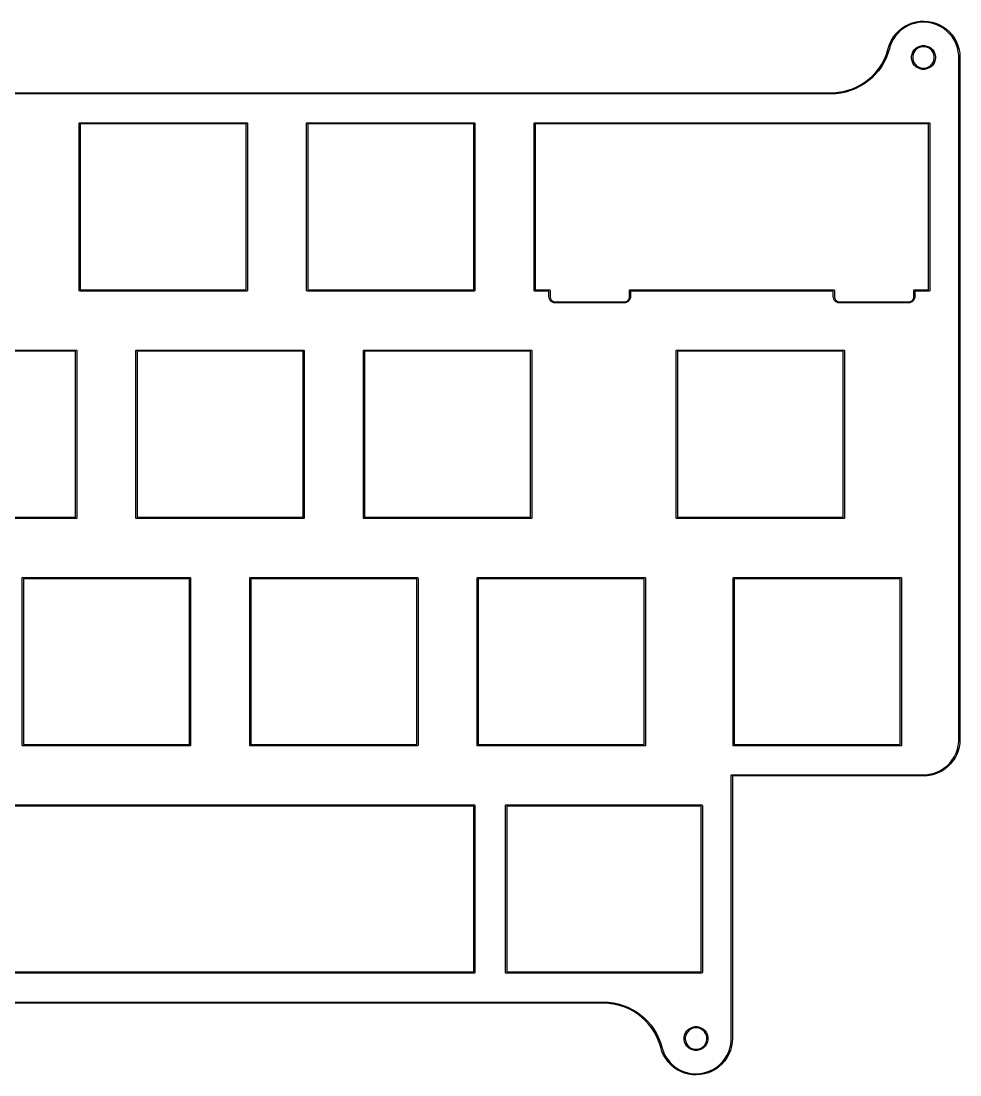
# Model space of a CAD drawing. Header units: millimetres. Extents: x 407 to 722, y -210 to -122.
# Drawn here: x 642.9 to 721.6, y -210.3 to -122 of the extents above; entities that cross this region are included whole.
import ezdxf

# ---------------------------------------------------------------- set-up
doc = ezdxf.new("R2010")
doc.units = ezdxf.units.MM
doc.layers.add('Edge.Cuts', color=52, linetype='CONTINUOUS', true_color=0xc2c200)

msp = doc.modelspace()

# ---------------------------------------------------------------- linework, layer by layer
at = {"layer": 'Edge.Cuts', "linetype": 'CONTINUOUS'}
for p, q in [((716.411896, -122.810253), (716.669428, -122.590237)), ((716.860563, -122.570343), (716.599647, -122.769287)), ((716.669428, -122.590237), (716.949767, -122.400134)), ((717.14193, -122.401556), (716.860563, -122.570343)), ((716.949767, -122.400134), (717.249457, -122.242288)), ((717.440277, -122.265009), (717.14193, -122.401556)), ((717.249457, -122.242288), (717.564802, -122.118646)), ((717.751926, -122.162386), (717.440277, -122.265009)), ((717.564802, -122.118646), (717.891912, -122.030733)), ((718.073032, -122.094953), (717.751926, -122.162386)), ((717.891912, -122.030733), (718.226753, -121.979634)), ((718.399635, -122.06354), (718.073032, -122.094953)), ((718.226753, -121.979634), (718.565195, -121.965978)), ((718.727707, -122.068537), (718.399635, -122.06354)), ((718.565195, -121.965978), (718.903064, -121.989933)), ((719.053202, -122.10988), (718.727707, -122.068537)), ((718.903064, -121.989933), (719.236193, -122.051206)), ((719.372105, -122.18706), (719.053202, -122.10988)), ((719.236193, -122.051206), (719.560474, -122.149039)), ((719.680484, -122.299126), (719.372105, -122.18706)), ((719.560474, -122.149039), (719.871908, -122.282226)), ((719.974535, -122.444694), (719.680484, -122.299126)), ((719.871908, -122.282226), (720.166652, -122.449124)), ((720.250632, -122.621971), (719.974535, -122.444694)), ((720.166652, -122.449124), (720.441073, -122.647676)), ((720.505369, -122.828769), (720.250632, -122.621971)), ((720.441073, -122.647676), (720.691785, -122.875432)), ((715.806274, -123.621002), (715.977641, -123.328833)), ((715.970287, -123.52086), (715.820257, -123.812661)), ((716.151747, -123.247495), (715.970287, -123.52086)), ((715.977641, -123.328833), (716.180349, -123.057468)), ((716.3624, -122.995937), (716.151747, -123.247495)), ((716.180349, -123.057468), (716.411896, -122.810253)), ((716.599647, -122.769287), (716.3624, -122.995937)), ((720.735605, -123.062537), (720.505369, -122.828769)), ((720.691785, -122.875432), (720.915697, -123.129584)), ((720.938499, -123.320394), (720.735605, -123.062537)), ((720.915697, -123.129584), (721.110047, -123.406996)), ((721.111551, -123.599158), (720.938499, -123.320394)), ((721.110047, -123.406996), (721.272438, -123.704248)), ((721.252625, -123.895392), (721.111551, -123.599158)), ((715.380456, -124.836002), (715.514626, -124.450667)), ((715.514626, -124.450667), (715.565601, -124.253125)), ((715.662425, -124.278125), (715.541952, -124.676207)), ((715.565601, -124.253125), (715.66836, -123.930371)), ((715.703509, -124.119297), (715.662425, -124.278124)), ((715.662425, -124.278124), (715.662425, -124.278125)), ((715.66836, -123.930371), (715.806274, -123.621002)), ((715.820257, -123.812661), (715.703509, -124.119297)), ((717.63683, -124.544228), (717.745741, -124.381232)), ((717.819675, -124.441908), (717.721181, -124.589315)), ((717.745741, -124.381232), (717.884358, -124.242615)), ((717.945034, -124.316549), (717.819675, -124.441908)), ((717.884358, -124.242615), (718.047354, -124.133704)), ((718.092441, -124.218055), (717.945034, -124.316549)), ((718.047354, -124.133704), (718.228466, -124.058685)), ((718.256231, -124.150211), (718.092441, -124.218055)), ((718.228466, -124.058685), (718.420734, -124.02044)), ((718.430109, -124.115625), (718.256231, -124.150211)), ((718.420734, -124.02044), (718.616768, -124.02044)), ((718.607393, -124.115625), (718.430109, -124.115625)), ((718.781271, -124.150211), (718.607393, -124.115625)), ((718.616768, -124.02044), (718.809036, -124.058685)), ((718.945061, -124.218055), (718.781271, -124.150211)), ((718.809036, -124.058685), (718.990148, -124.133704)), ((719.092468, -124.316549), (718.945061, -124.218055)), ((718.990148, -124.133704), (719.153144, -124.242615)), ((719.217827, -124.441908), (719.092468, -124.316549)), ((719.153144, -124.242615), (719.291761, -124.381232)), ((719.316321, -124.589315), (719.217827, -124.441908)), ((719.291761, -124.381232), (719.400672, -124.544228)), ((721.359982, -124.205441), (721.252625, -123.895392)), ((721.272438, -123.704248), (721.400867, -124.017673)), ((721.432297, -124.525483), (721.359982, -124.205441)), ((721.400867, -124.017673), (721.493751, -124.343406)), ((721.493751, -124.343406), (721.549943, -124.67743)), ((715.019476, -125.567099), (715.215032, -125.208989)), ((715.38913, -125.063026), (715.204994, -125.435957)), ((715.215032, -125.208989), (715.380456, -124.836002)), ((715.541952, -124.676207), (715.38913, -125.063026)), ((717.523566, -124.917608), (717.561811, -124.72534)), ((717.523566, -124.926983), (717.523566, -124.917608)), ((717.523566, -125.113642), (717.523566, -124.926983)), ((717.561811, -125.30591), (717.523566, -125.113642)), ((717.561811, -124.72534), (717.63683, -124.544228)), ((717.63683, -125.487022), (717.561811, -125.30591)), ((717.653337, -124.753105), (717.618751, -124.926983)), ((717.618751, -124.926983), (717.618751, -125.104267)), ((717.618751, -125.104267), (717.653337, -125.278145)), ((717.721181, -124.589315), (717.653337, -124.753105)), ((717.653337, -125.278145), (717.721181, -125.441935)), ((719.384165, -124.753105), (719.316321, -124.589315)), ((719.316321, -125.441935), (719.384165, -125.278145)), ((719.418751, -124.926983), (719.384165, -124.753105)), ((719.384165, -125.278145), (719.418751, -125.104267)), ((719.400672, -124.544228), (719.475691, -124.72534)), ((719.475691, -125.30591), (719.400672, -125.487022)), ((719.418751, -125.104267), (719.418751, -124.926983)), ((719.475691, -124.72534), (719.513936, -124.917608)), ((719.513936, -125.113642), (719.475691, -125.30591)), ((719.513936, -124.917608), (719.513936, -125.113642)), ((721.468679, -124.85157), (721.432297, -124.525483)), ((721.468751, -125.015625), (721.468679, -124.85157)), ((721.468751, -182.165625), (721.468751, -125.015625)), ((721.549943, -124.67743), (721.568751, -125.015625)), ((721.568751, -125.015625), (721.568751, -182.165625)), ((714.266249, -126.528475), (714.54347, -126.229087)), ((714.747986, -126.13015), (714.478213, -126.446703)), ((714.54347, -126.229087), (714.795115, -125.907902)), ((714.990796, -125.792471), (714.747986, -126.13015)), ((714.795115, -125.907902), (715.019476, -125.567099)), ((715.204994, -125.435957), (714.990796, -125.792471)), ((717.745741, -125.650018), (717.63683, -125.487022)), ((717.721181, -125.441935), (717.819675, -125.589342)), ((717.884358, -125.788635), (717.745741, -125.650018)), ((717.819675, -125.589342), (717.945034, -125.714701)), ((718.047354, -125.897546), (717.884358, -125.788635)), ((717.945034, -125.714701), (718.092441, -125.813195)), ((718.228466, -125.972565), (718.047354, -125.897546)), ((718.092441, -125.813195), (718.256231, -125.881039)), ((718.420734, -126.01081), (718.228466, -125.972565)), ((718.256231, -125.881039), (718.430109, -125.915625)), ((718.616768, -126.01081), (718.420734, -126.01081)), ((718.430109, -125.915625), (718.607393, -125.915625)), ((718.607393, -125.915625), (718.781271, -125.881039)), ((718.809036, -125.972565), (718.616768, -126.01081)), ((718.781271, -125.881039), (718.945061, -125.813195)), ((718.990148, -125.897546), (718.809036, -125.972565)), ((718.945061, -125.813195), (719.092468, -125.714701)), ((719.153144, -125.788635), (718.990148, -125.897546)), ((719.092468, -125.714701), (719.217827, -125.589342)), ((719.291761, -125.650018), (719.153144, -125.788635)), ((719.217827, -125.589342), (719.316321, -125.441935)), ((719.400672, -125.487022), (719.291761, -125.650018)), ((713.30072, -127.276371), (713.642759, -127.053899)), ((713.865265, -127.008), (713.526248, -127.248938)), ((713.642759, -127.053899), (713.965332, -126.804035)), ((714.183305, -126.739983), (713.865265, -127.008)), ((713.965332, -126.804035), (714.266249, -126.528475)), ((714.478213, -126.446703), (714.183305, -126.739983)), ((601.444714, -127.965625), (710.772784, -127.965625)), ((710.772784, -127.965625), (710.976797, -127.965655)), ((710.976797, -127.965655), (711.383438, -127.932079)), ((711.601085, -127.997233), (711.188344, -128.048498)), ((711.383438, -127.932079), (711.785938, -127.865154)), ((712.008208, -127.912178), (711.601085, -127.997233)), ((711.785938, -127.865154), (712.181565, -127.765336)), ((712.406951, -127.793909), (712.008208, -127.912178)), ((712.181565, -127.765336), (712.567637, -127.6333)), ((712.794609, -127.643229), (712.406951, -127.793909)), ((712.567637, -127.6333), (712.941534, -127.469942)), ((713.168554, -127.461161), (712.794609, -127.643229)), ((712.941534, -127.469942), (713.30072, -127.276371)), ((713.526248, -127.248938), (713.168554, -127.461161)), ((710.772784, -128.065625), (601.444714, -128.065625)), ((711.188344, -128.048498), (710.772784, -128.065625)), ((647.798757, -130.535625), (647.802563, -130.516491)), ((647.798757, -144.535627), (647.798757, -130.535625)), ((647.802563, -130.516491), (647.829623, -130.489431)), ((647.829623, -130.489431), (647.848757, -130.485625)), ((647.848757, -130.485625), (661.848757, -130.485625)), ((647.898757, -130.585625), (647.898757, -144.485627)), ((661.798757, -130.585625), (647.898757, -130.585625)), ((661.798757, -144.485627), (661.798757, -130.585625)), ((661.848757, -130.485625), (661.867891, -130.489431)), ((661.867891, -130.489431), (661.894951, -130.516491)), ((661.894951, -130.516491), (661.898757, -130.535625)), ((661.898757, -130.535625), (661.898757, -144.535627)), ((666.848745, -130.535625), (666.852551, -130.516491)), ((666.848745, -144.535627), (666.848745, -130.535625)), ((666.852551, -130.516491), (666.879611, -130.489431)), ((666.879611, -130.489431), (666.898745, -130.485625)), ((666.898745, -130.485625), (680.898745, -130.485625)), ((666.948745, -130.585625), (666.948745, -144.485627)), ((680.848745, -130.585625), (666.948745, -130.585625)), ((680.848745, -144.485627), (680.848745, -130.585625)), ((680.898745, -130.485625), (680.917879, -130.489431)), ((680.917879, -130.489431), (680.944939, -130.516491)), ((680.944939, -130.516491), (680.948745, -130.535625)), ((680.948745, -130.535625), (680.948745, -144.535627)), ((685.898732, -130.535625), (685.902538, -130.516491)), ((685.898732, -144.535627), (685.898732, -130.535625)), ((685.902538, -130.516491), (685.929598, -130.489431)), ((685.929598, -130.489431), (685.948732, -130.485625)), ((685.948732, -130.485625), (718.998751, -130.485625)), ((685.998732, -130.585625), (685.998732, -144.485627)), ((718.948751, -130.585625), (685.998732, -130.585625)), ((718.948751, -144.485627), (718.948751, -130.585625)), ((718.998751, -130.485625), (719.017885, -130.489431)), ((719.017885, -130.489431), (719.044945, -130.516491)), ((719.044945, -130.516491), (719.048751, -130.535625)), ((719.048751, -130.535625), (719.048751, -144.535627)), ((647.802563, -144.554761), (647.798757, -144.535627)), ((647.829623, -144.581821), (647.802563, -144.554761)), ((647.848757, -144.585627), (647.829623, -144.581821)), ((661.848757, -144.585627), (647.848757, -144.585627)), ((647.898757, -144.485627), (661.798757, -144.485627)), ((661.867891, -144.581821), (661.848757, -144.585627)), ((661.894951, -144.554761), (661.867891, -144.581821)), ((661.898757, -144.535627), (661.894951, -144.554761)), ((666.852551, -144.554761), (666.848745, -144.535627)), ((666.879611, -144.581821), (666.852551, -144.554761)), ((666.898745, -144.585627), (666.879611, -144.581821)), ((680.898745, -144.585627), (666.898745, -144.585627)), ((666.948745, -144.485627), (680.848745, -144.485627)), ((680.917879, -144.581821), (680.898745, -144.585627)), ((680.944939, -144.554761), (680.917879, -144.581821)), ((680.948745, -144.535627), (680.944939, -144.554761)), ((685.902538, -144.554761), (685.898732, -144.535627)), ((685.929598, -144.581821), (685.902538, -144.554761)), ((685.948732, -144.585627), (685.929598, -144.581821)), ((687.142446, -144.585627), (685.948732, -144.585627)), ((685.998732, -144.485627), (687.192446, -144.485627)), ((687.142446, -145.035627), (687.142446, -144.585627)), ((687.192446, -144.485627), (687.21158, -144.489433)), ((687.21158, -144.489433), (687.23864, -144.516493)), ((687.23864, -144.516493), (687.242446, -144.535627)), ((687.242446, -144.535627), (687.242446, -145.035627)), ((693.892446, -144.536588), (693.896252, -144.517454)), ((693.892446, -145.035627), (693.892446, -144.536588)), ((693.896252, -144.516493), (693.923312, -144.489433)), ((693.896252, -144.517454), (693.896252, -144.516493)), ((693.923312, -144.489433), (693.942446, -144.485627)), ((693.942446, -144.485627), (711.005034, -144.485627)), ((710.955034, -144.585627), (693.992446, -144.585627)), ((693.992446, -144.585627), (693.992446, -145.035627)), ((710.955037, -145.03563), (710.955034, -144.585627)), ((711.005034, -144.485627), (711.024168, -144.489433)), ((711.024168, -144.489433), (711.051228, -144.516493)), ((711.051228, -144.516493), (711.051228, -144.517212)), ((711.051228, -144.517212), (711.055034, -144.536346)), ((711.055034, -144.536346), (711.055037, -145.03563)), ((717.7049, -144.537233), (717.708704, -144.518098)), ((717.704946, -145.035585), (717.7049, -144.537233)), ((717.708704, -144.518098), (717.708706, -144.518095)), ((717.708706, -144.516493), (717.735766, -144.489433)), ((717.708706, -144.518095), (717.708706, -144.516493)), ((717.735766, -144.489433), (717.7549, -144.485627)), ((717.7549, -144.485627), (718.948751, -144.485627)), ((718.998751, -144.585627), (717.804904, -144.585627)), ((717.804904, -144.585627), (717.804946, -145.035576)), ((719.017885, -144.581821), (718.998751, -144.585627)), ((719.044945, -144.554761), (719.017885, -144.581821)), ((719.048751, -144.535627), (719.044945, -144.554761)), ((687.156236, -145.158013), (687.142446, -145.035627)), ((687.196914, -145.274263), (687.156236, -145.158013)), ((687.262439, -145.378546), (687.196914, -145.274263)), ((687.242446, -145.035627), (687.242446, -145.09487)), ((687.242446, -145.09487), (687.273113, -145.20932)), ((687.349527, -145.465634), (687.262439, -145.378546)), ((687.273113, -145.20932), (687.332357, -145.311933)), ((687.332357, -145.311933), (687.41614, -145.395716)), ((687.45381, -145.531159), (687.349527, -145.465634)), ((687.41614, -145.395716), (687.518753, -145.45496)), ((687.57006, -145.571837), (687.45381, -145.531159)), ((687.518753, -145.45496), (687.633203, -145.485627)), ((687.692446, -145.585627), (687.57006, -145.571837)), ((687.633203, -145.485627), (687.692446, -145.485627)), ((687.692446, -145.485627), (693.442446, -145.485627)), ((693.442446, -145.585627), (687.692446, -145.585627)), ((693.442446, -145.485627), (693.501689, -145.485627)), ((693.564832, -145.571837), (693.442446, -145.585627)), ((693.501689, -145.485627), (693.616139, -145.45496)), ((693.681082, -145.531159), (693.564832, -145.571837)), ((693.616139, -145.45496), (693.718752, -145.395716)), ((693.785365, -145.465634), (693.681082, -145.531159)), ((693.718752, -145.395716), (693.802535, -145.311933)), ((693.872453, -145.378546), (693.785365, -145.465634)), ((693.802535, -145.311933), (693.861779, -145.20932)), ((693.861779, -145.20932), (693.892446, -145.09487)), ((693.937978, -145.274263), (693.872453, -145.378546)), ((693.892446, -145.09487), (693.892446, -145.035627)), ((693.978656, -145.158013), (693.937978, -145.274263)), ((693.992446, -145.035627), (693.978656, -145.158013)), ((710.968828, -145.158016), (710.955037, -145.03563)), ((711.009506, -145.274265), (710.968828, -145.158016)), ((711.075031, -145.378548), (711.009506, -145.274265)), ((711.055037, -145.03563), (711.055038, -145.094873)), ((711.055038, -145.094873), (711.085705, -145.209322)), ((711.162119, -145.465635), (711.075031, -145.378548)), ((711.085705, -145.209322), (711.144949, -145.311934)), ((711.144949, -145.311934), (711.228732, -145.395717)), ((711.266402, -145.53116), (711.162119, -145.465635)), ((711.228732, -145.395717), (711.331344, -145.45496)), ((711.382651, -145.571837), (711.266402, -145.53116)), ((711.331344, -145.45496), (711.445794, -145.485627)), ((711.505037, -145.585627), (711.382651, -145.571837)), ((711.445794, -145.485627), (711.505037, -145.485627)), ((711.505037, -145.485627), (717.254946, -145.485627)), ((717.254946, -145.585627), (711.505037, -145.585627)), ((717.254946, -145.485627), (717.314193, -145.485626)), ((717.37734, -145.571835), (717.254946, -145.585627)), ((717.314193, -145.485626), (717.428649, -145.454956)), ((717.493595, -145.531153), (717.37734, -145.571835)), ((717.428649, -145.454956), (717.531266, -145.395706)), ((717.597882, -145.46562), (717.493595, -145.531153)), ((717.531266, -145.395706), (717.61505, -145.311914)), ((717.684971, -145.378523), (717.597882, -145.46562)), ((717.61505, -145.311914), (717.674291, -145.209291)), ((717.674291, -145.209291), (717.704951, -145.094833)), ((717.750494, -145.27423), (717.684971, -145.378523)), ((717.704951, -145.094833), (717.704946, -145.035585)), ((717.791166, -145.157971), (717.750494, -145.27423)), ((717.804946, -145.035577), (717.791166, -145.157971)), ((717.804946, -145.035576), (717.804946, -145.035577)), ((633.561251, -149.535626), (647.561251, -149.535626)), ((647.511251, -149.635626), (633.611251, -149.635626)), ((647.511251, -163.535626), (647.511251, -149.635626)), ((647.561251, -149.535626), (647.580385, -149.539432)), ((647.580385, -149.539432), (647.607445, -149.566492)), ((647.607445, -149.566492), (647.611251, -149.585626)), ((647.611251, -149.585626), (647.611251, -163.585626)), ((652.561239, -149.585626), (652.565045, -149.566492)), ((652.561239, -163.585626), (652.561239, -149.585626)), ((652.565045, -149.566492), (652.592105, -149.539432)), ((652.592105, -149.539432), (652.611239, -149.535626)), ((652.611239, -149.535626), (666.611239, -149.535626)), ((652.661239, -149.635626), (652.661239, -163.535626)), ((666.561239, -149.635626), (652.661239, -149.635626)), ((666.561239, -163.535626), (666.561239, -149.635626)), ((666.611239, -149.535626), (666.630373, -149.539432)), ((666.630373, -149.539432), (666.657433, -149.566492)), ((666.657433, -149.566492), (666.661239, -149.585626)), ((666.661239, -149.585626), (666.661239, -163.585626)), ((671.611257, -149.585626), (671.615063, -149.566492)), ((671.611257, -163.585626), (671.611257, -149.585626)), ((671.615063, -149.566492), (671.642123, -149.539432)), ((671.642123, -149.539432), (671.661257, -149.535626)), ((671.661257, -149.535626), (685.661257, -149.535626)), ((671.711257, -149.635626), (671.711257, -163.535626)), ((685.611257, -149.635626), (671.711257, -149.635626)), ((685.611257, -163.535626), (685.611257, -149.635626)), ((685.661257, -149.535626), (685.680391, -149.539432)), ((685.680391, -149.539432), (685.707451, -149.566492)), ((685.707451, -149.566492), (685.711257, -149.585626)), ((685.711257, -149.585626), (685.711257, -163.585626)), ((697.805043, -149.585626), (697.808849, -149.566492)), ((697.805043, -163.585626), (697.805043, -149.585626)), ((697.808849, -149.566492), (697.835909, -149.539432)), ((697.835909, -149.539432), (697.855043, -149.535626)), ((697.855043, -149.535626), (711.855043, -149.535626)), ((697.905043, -149.635626), (697.905043, -163.535626)), ((711.805043, -149.635626), (697.905043, -149.635626)), ((711.805043, -163.535626), (711.805043, -149.635626)), ((711.855043, -149.535626), (711.874177, -149.539432)), ((711.874177, -149.539432), (711.901237, -149.566492)), ((711.901237, -149.566492), (711.905043, -149.585626)), ((711.905043, -149.585626), (711.905043, -163.585626)), ((647.561251, -163.635626), (633.561251, -163.635626)), ((633.611251, -163.535626), (647.511251, -163.535626)), ((647.580385, -163.63182), (647.561251, -163.635626)), ((647.607445, -163.60476), (647.580385, -163.63182)), ((647.611251, -163.585626), (647.607445, -163.60476)), ((652.565045, -163.60476), (652.561239, -163.585626)), ((652.592105, -163.63182), (652.565045, -163.60476)), ((652.611239, -163.635626), (652.592105, -163.63182)), ((666.611239, -163.635626), (652.611239, -163.635626)), ((652.661239, -163.535626), (666.561239, -163.535626)), ((666.630373, -163.63182), (666.611239, -163.635626)), ((666.657433, -163.60476), (666.630373, -163.63182)), ((666.661239, -163.585626), (666.657433, -163.60476)), ((671.615063, -163.60476), (671.611257, -163.585626)), ((671.642123, -163.63182), (671.615063, -163.60476)), ((671.661257, -163.635626), (671.642123, -163.63182)), ((685.661257, -163.635626), (671.661257, -163.635626)), ((671.711257, -163.535626), (685.611257, -163.535626)), ((685.680391, -163.63182), (685.661257, -163.635626)), ((685.707451, -163.60476), (685.680391, -163.63182)), ((685.711257, -163.585626), (685.707451, -163.60476)), ((697.808849, -163.60476), (697.805043, -163.585626)), ((697.835909, -163.63182), (697.808849, -163.60476)), ((697.855043, -163.635626), (697.835909, -163.63182)), ((711.855043, -163.635626), (697.855043, -163.635626)), ((697.905043, -163.535626), (711.805043, -163.535626)), ((711.874177, -163.63182), (711.855043, -163.635626)), ((711.901237, -163.60476), (711.874177, -163.63182)), ((711.905043, -163.585626), (711.901237, -163.60476)), ((643.036245, -168.635625), (643.040051, -168.616491)), ((643.036245, -182.635625), (643.036245, -168.635625)), ((643.040051, -168.616491), (643.067111, -168.589431)), ((643.067111, -168.589431), (643.086245, -168.585625)), ((643.086245, -168.585625), (657.086245, -168.585625)), ((657.086245, -168.585625), (657.105379, -168.589431)), ((657.105379, -168.589431), (657.132439, -168.616491)), ((657.132439, -168.616491), (657.136245, -168.635625)), ((657.136245, -168.635625), (657.136245, -182.635625)), ((662.086232, -168.635625), (662.090038, -168.616491)), ((662.086232, -182.635625), (662.086232, -168.635625)), ((662.090038, -168.616491), (662.117098, -168.589431)), ((662.117098, -168.589431), (662.136232, -168.585625)), ((662.136232, -168.585625), (676.136232, -168.585625)), ((676.136232, -168.585625), (676.155366, -168.589431)), ((676.155366, -168.589431), (676.182426, -168.616491)), ((676.182426, -168.616491), (676.186232, -168.635625)), ((676.186232, -168.635625), (676.186232, -182.635625)), ((681.136251, -168.635625), (681.140057, -168.616491)), ((681.136251, -182.635625), (681.136251, -168.635625)), ((681.140057, -168.616491), (681.167117, -168.589431)), ((681.167117, -168.589431), (681.186251, -168.585625)), ((681.186251, -168.585625), (695.186251, -168.585625)), ((695.186251, -168.585625), (695.205385, -168.589431)), ((695.205385, -168.589431), (695.232445, -168.616491)), ((695.232445, -168.616491), (695.236251, -168.635625)), ((695.236251, -168.635625), (695.236251, -182.635625)), ((702.567556, -168.635625), (702.571362, -168.616491)), ((702.567556, -182.635625), (702.567556, -168.635625)), ((702.571362, -168.616491), (702.598422, -168.589431)), ((702.598422, -168.589431), (702.617556, -168.585625)), ((702.617556, -168.585625), (716.617556, -168.585625)), ((716.617556, -168.585625), (716.63669, -168.589431)), ((716.63669, -168.589431), (716.66375, -168.616491)), ((716.66375, -168.616491), (716.667556, -168.635625)), ((716.667556, -168.635625), (716.667556, -182.635625)), ((643.136245, -168.685625), (643.136245, -182.585625)), ((657.036245, -168.685625), (643.136245, -168.685625)), ((657.036245, -182.585625), (657.036245, -168.685625)), ((662.186232, -168.685625), (662.186232, -182.585625)), ((676.086232, -168.685625), (662.186232, -168.685625)), ((676.086232, -182.585625), (676.086232, -168.685625)), ((681.236251, -168.685625), (681.236251, -182.585625)), ((695.136251, -168.685625), (681.236251, -168.685625)), ((695.136251, -182.585625), (695.136251, -168.685625)), ((702.667556, -168.685625), (702.667556, -182.585625)), ((716.567556, -168.685625), (702.667556, -168.685625)), ((716.567556, -182.585625), (716.567556, -168.685625)), ((643.040051, -182.654759), (643.036245, -182.635625)), ((643.067111, -182.681819), (643.040051, -182.654759)), ((643.086245, -182.685625), (643.067111, -182.681819)), ((657.086245, -182.685625), (643.086245, -182.685625)), ((643.136245, -182.585625), (657.036245, -182.585625)), ((657.105379, -182.681819), (657.086245, -182.685625)), ((657.132439, -182.654759), (657.105379, -182.681819)), ((657.136245, -182.635625), (657.132439, -182.654759)), ((662.090038, -182.654759), (662.086232, -182.635625)), ((662.117098, -182.681819), (662.090038, -182.654759)), ((662.136232, -182.685625), (662.117098, -182.681819)), ((676.136232, -182.685625), (662.136232, -182.685625)), ((662.186232, -182.585625), (676.086232, -182.585625)), ((676.155366, -182.681819), (676.136232, -182.685625)), ((676.182426, -182.654759), (676.155366, -182.681819)), ((676.186232, -182.635625), (676.182426, -182.654759)), ((681.140057, -182.654759), (681.136251, -182.635625)), ((681.167117, -182.681819), (681.140057, -182.654759)), ((681.186251, -182.685625), (681.167117, -182.681819)), ((695.186251, -182.685625), (681.186251, -182.685625)), ((681.236251, -182.585625), (695.136251, -182.585625)), ((695.205385, -182.681819), (695.186251, -182.685625)), ((695.232445, -182.654759), (695.205385, -182.681819)), ((695.236251, -182.635625), (695.232445, -182.654759)), ((702.571362, -182.654759), (702.567556, -182.635625)), ((702.598422, -182.681819), (702.571362, -182.654759)), ((702.617556, -182.685625), (702.598422, -182.681819)), ((716.617556, -182.685625), (702.617556, -182.685625)), ((702.667556, -182.585625), (716.567556, -182.585625)), ((716.63669, -182.681819), (716.617556, -182.685625)), ((716.66375, -182.654759), (716.63669, -182.681819)), ((716.667556, -182.635625), (716.66375, -182.654759)), ((721.357923, -182.983577), (721.431653, -182.660548)), ((721.431653, -182.660548), (721.468751, -182.331294)), ((721.468751, -182.165626), (721.468751, -182.165625)), ((721.468751, -182.331294), (721.468751, -182.165626)), ((721.552043, -182.484438), (721.502101, -182.799757)), ((721.568751, -182.165626), (721.552043, -182.484438)), ((721.568751, -182.165625), (721.568751, -182.165626)), ((720.928446, -183.875396), (721.104728, -183.594845)), ((721.104728, -183.594845), (721.24849, -183.296321)), ((721.305064, -183.406173), (721.160128, -183.690626)), ((721.24849, -183.296321), (721.357923, -182.983577)), ((721.419473, -183.108128), (721.305064, -183.406173)), ((721.502101, -182.799757), (721.419473, -183.108128)), ((720.228521, -184.575321), (720.48757, -184.368736)), ((720.559599, -184.432217), (720.311496, -184.633127)), ((720.48757, -184.368736), (720.721861, -184.134445)), ((720.785342, -184.206474), (720.559599, -184.432217)), ((720.721861, -184.134445), (720.928446, -183.875396)), ((720.986252, -183.958371), (720.785342, -184.206474)), ((721.160128, -183.690626), (720.986252, -183.958371)), ((702.418763, -185.165626), (702.422569, -185.146492)), ((702.418763, -207.215621), (702.418763, -185.165626)), ((702.422569, -185.146492), (702.449629, -185.119432)), ((702.449629, -185.119432), (702.468763, -185.115626)), ((702.468763, -185.115626), (718.518751, -185.115626)), ((718.518751, -185.215626), (702.518763, -185.215626)), ((702.518763, -185.215626), (702.518763, -207.215621)), ((718.518751, -185.115626), (718.684419, -185.115626)), ((718.837563, -185.198918), (718.518751, -185.215626)), ((718.684419, -185.115626), (719.013673, -185.078528)), ((719.152882, -185.148976), (718.837563, -185.198918)), ((719.013673, -185.078528), (719.336702, -185.004798)), ((719.461253, -185.066348), (719.152882, -185.148976)), ((719.336702, -185.004798), (719.649446, -184.895365)), ((719.759298, -184.951939), (719.461253, -185.066348)), ((719.649446, -184.895365), (719.94797, -184.751603)), ((720.043751, -184.807003), (719.759298, -184.951939)), ((719.94797, -184.751603), (720.228521, -184.575321)), ((720.311496, -184.633127), (720.043751, -184.807003)), ((680.848745, -187.735628), (624.886248, -187.735628)), ((624.936248, -187.635628), (680.898745, -187.635628)), ((680.848745, -201.635628), (680.848745, -187.735628)), ((680.898745, -187.635628), (680.917879, -187.639434)), ((680.917879, -187.639434), (680.944939, -187.666494)), ((680.944939, -187.666494), (680.948745, -187.685628)), ((680.948745, -187.685628), (680.948745, -201.685628)), ((683.517446, -187.685628), (683.521252, -187.666494)), ((683.517446, -201.685628), (683.517446, -187.685628)), ((683.521252, -187.666494), (683.548312, -187.639434)), ((683.548312, -187.639434), (683.567446, -187.635628)), ((683.567446, -187.635628), (699.948732, -187.635628)), ((683.617446, -187.735628), (683.617446, -201.635628)), ((699.898732, -187.735628), (683.617446, -187.735628)), ((699.898732, -201.635628), (699.898732, -187.735628)), ((699.948732, -187.635628), (699.967866, -187.639434)), ((699.967866, -187.639434), (699.994926, -187.666494)), ((699.994926, -187.666494), (699.998732, -187.685628)), ((699.998732, -187.685628), (699.998732, -201.685628)), ((680.898745, -201.735628), (621.65494, -201.735628)), ((621.70494, -201.635628), (680.848745, -201.635628)), ((680.917879, -201.731822), (680.898745, -201.735628)), ((680.944939, -201.704762), (680.917879, -201.731822)), ((680.948745, -201.685628), (680.944939, -201.704762)), ((683.521252, -201.704762), (683.517446, -201.685628)), ((683.548312, -201.731822), (683.521252, -201.704762)), ((683.567446, -201.735628), (683.548312, -201.731822)), ((699.948732, -201.735628), (683.567446, -201.735628)), ((683.617446, -201.635628), (699.898732, -201.635628)), ((699.967866, -201.731822), (699.948732, -201.735628)), ((699.994926, -201.704762), (699.967866, -201.731822)), ((699.998732, -201.685628), (699.994926, -201.704762)), ((572.102223, -204.165622), (691.722796, -204.165622)), ((691.722796, -204.265622), (572.102224, -204.265622)), ((691.722796, -204.165622), (692.138356, -204.182749)), ((691.926809, -204.265592), (691.722796, -204.265622)), ((692.33345, -204.299168), (691.926809, -204.265592)), ((692.138356, -204.182749), (692.551097, -204.234014)), ((692.73595, -204.366092), (692.33345, -204.299168)), ((692.551097, -204.234014), (692.95822, -204.319069)), ((693.131577, -204.465911), (692.73595, -204.366092)), ((692.95822, -204.319069), (693.356963, -204.437338)), ((693.517649, -204.597947), (693.131577, -204.465911)), ((693.356963, -204.437338), (693.744622, -204.588017)), ((693.891546, -204.761305), (693.517649, -204.597947)), ((693.744622, -204.588017), (694.118566, -204.770086)), ((694.250732, -204.954876), (693.891546, -204.761305)), ((694.118566, -204.770086), (694.47626, -204.982309)), ((694.592772, -205.177348), (694.250732, -204.954876)), ((694.47626, -204.982309), (694.815277, -205.223246)), ((694.915344, -205.427211), (694.592772, -205.177348)), ((694.815277, -205.223246), (695.133318, -205.491264)), ((695.216262, -205.702772), (694.915344, -205.427211)), ((695.133318, -205.491264), (695.428225, -205.784544)), ((695.493483, -206.00216), (695.216262, -205.702772)), ((695.428225, -205.784544), (695.697999, -206.101097)), ((695.745127, -206.323344), (695.493483, -206.00216)), ((695.697999, -206.101097), (695.940808, -206.438775)), ((695.969488, -206.664148), (695.745127, -206.323344)), ((695.940808, -206.438775), (696.155007, -206.795289)), ((698.586842, -206.744225), (698.695753, -206.581229)), ((698.695753, -206.581229), (698.83437, -206.442612)), ((698.895046, -206.516546), (698.769687, -206.641905)), ((698.83437, -206.442612), (698.997366, -206.333701)), ((699.042453, -206.418052), (698.895046, -206.516546)), ((698.997366, -206.333701), (699.178478, -206.258682)), ((699.206243, -206.350208), (699.042453, -206.418052)), ((699.178478, -206.258682), (699.370746, -206.220437)), ((699.380121, -206.315622), (699.206243, -206.350208)), ((699.370746, -206.220437), (699.56678, -206.220437)), ((699.557405, -206.315622), (699.380121, -206.315622)), ((699.731283, -206.350208), (699.557405, -206.315622)), ((699.56678, -206.220437), (699.759048, -206.258682)), ((699.895073, -206.418052), (699.731283, -206.350208)), ((699.759048, -206.258682), (699.94016, -206.333701)), ((700.04248, -206.516546), (699.895073, -206.418052)), ((699.94016, -206.333701), (700.103156, -206.442612)), ((700.167839, -206.641905), (700.04248, -206.516546)), ((700.103156, -206.442612), (700.241773, -206.581229)), ((700.241773, -206.581229), (700.350684, -206.744225)), ((696.165044, -207.022258), (695.969488, -206.664148)), ((696.155007, -206.795289), (696.339142, -207.168221)), ((696.330468, -207.395245), (696.165044, -207.022258)), ((696.464638, -207.78058), (696.330468, -207.395245)), ((696.339142, -207.168221), (696.491964, -207.55504)), ((698.473578, -207.117605), (698.511823, -206.925337)), ((698.473578, -207.12698), (698.473578, -207.117605)), ((698.473578, -207.313639), (698.473578, -207.12698)), ((698.511823, -207.505907), (698.473578, -207.313639)), ((698.511823, -206.925337), (698.586842, -206.744225)), ((698.603349, -206.953102), (698.568763, -207.12698)), ((698.568763, -207.12698), (698.568763, -207.304264)), ((698.568763, -207.304264), (698.603349, -207.478142)), ((698.671193, -206.789312), (698.603349, -206.953102)), ((698.603349, -207.478142), (698.671193, -207.641932)), ((698.769687, -206.641905), (698.671193, -206.789312)), ((700.266333, -206.789312), (700.167839, -206.641905)), ((700.334177, -206.953102), (700.266333, -206.789312)), ((700.266333, -207.641932), (700.334177, -207.478142)), ((700.368763, -207.12698), (700.334177, -206.953102)), ((700.334177, -207.478142), (700.368763, -207.304264)), ((700.350684, -206.744225), (700.425703, -206.925337)), ((700.368763, -207.304264), (700.368763, -207.12698)), ((700.425703, -206.925337), (700.463948, -207.117605)), ((700.463948, -207.313639), (700.425703, -207.505907)), ((700.463948, -207.117605), (700.463948, -207.313639)), ((702.382309, -207.705764), (702.418691, -207.379677)), ((702.418691, -207.379677), (702.418763, -207.215622)), ((702.418763, -207.215622), (702.418763, -207.215621)), ((702.518763, -207.215622), (702.499955, -207.553817)), ((702.518763, -207.215621), (702.518763, -207.215622)), ((696.515613, -207.978122), (696.464638, -207.78058)), ((696.491964, -207.55504), (696.612437, -207.953122)), ((696.618372, -208.300876), (696.515613, -207.978122)), ((696.612437, -207.953122), (696.653521, -208.11195)), ((696.756286, -208.610245), (696.618372, -208.300876)), ((696.653521, -208.11195), (696.770269, -208.418586)), ((698.586842, -207.687019), (698.511823, -207.505907)), ((698.695753, -207.850015), (698.586842, -207.687019)), ((698.671193, -207.641932), (698.769687, -207.789339)), ((698.83437, -207.988632), (698.695753, -207.850015)), ((698.769687, -207.789339), (698.895046, -207.914698)), ((698.997366, -208.097543), (698.83437, -207.988632)), ((698.895046, -207.914698), (699.042453, -208.013192)), ((699.178478, -208.172562), (698.997366, -208.097543)), ((699.042453, -208.013192), (699.206243, -208.081036)), ((699.370746, -208.210807), (699.178478, -208.172562)), ((699.206243, -208.081036), (699.380121, -208.115622)), ((699.56678, -208.210807), (699.370746, -208.210807)), ((699.380121, -208.115622), (699.557405, -208.115622)), ((699.557405, -208.115622), (699.731283, -208.081036)), ((699.759048, -208.172562), (699.56678, -208.210807)), ((699.731283, -208.081036), (699.895073, -208.013192)), ((699.94016, -208.097543), (699.759048, -208.172562)), ((699.895073, -208.013192), (700.04248, -207.914698)), ((700.103156, -207.988632), (699.94016, -208.097543)), ((700.04248, -207.914698), (700.167839, -207.789339)), ((700.241773, -207.850015), (700.103156, -207.988632)), ((700.167839, -207.789339), (700.266333, -207.641932)), ((700.350684, -207.687019), (700.241773, -207.850015)), ((700.425703, -207.505907), (700.350684, -207.687019)), ((702.061562, -208.632089), (702.202637, -208.335855)), ((702.202637, -208.335855), (702.309993, -208.025805)), ((702.350879, -208.213574), (702.22245, -208.526999)), ((702.309993, -208.025805), (702.382309, -207.705764)), ((702.443762, -207.887841), (702.350879, -208.213574)), ((702.499955, -207.553817), (702.443762, -207.887841)), ((696.927654, -208.902414), (696.756286, -208.610245)), ((696.770269, -208.418586), (696.920299, -208.710386)), ((696.920299, -208.710386), (697.101759, -208.983751)), ((697.130361, -209.173779), (696.927654, -208.902414)), ((697.101759, -208.983751), (697.312412, -209.23531)), ((697.361908, -209.420994), (697.130361, -209.173779)), ((697.312412, -209.23531), (697.549659, -209.461959)), ((701.455381, -209.402478), (701.685616, -209.168709)), ((701.865709, -209.101663), (701.641797, -209.355814)), ((701.685616, -209.168709), (701.888511, -208.910853)), ((702.060059, -208.824251), (701.865709, -209.101663)), ((701.888511, -208.910853), (702.061562, -208.632089)), ((702.22245, -208.526999), (702.060059, -208.824251)), ((697.61944, -209.64101), (697.361908, -209.420994)), ((697.549659, -209.461959), (697.810575, -209.660904)), ((697.89978, -209.831113), (697.61944, -209.64101)), ((697.810575, -209.660904), (698.091942, -209.82969)), ((698.19947, -209.988958), (697.89978, -209.831113)), ((698.091942, -209.82969), (698.39029, -209.966237)), ((698.514814, -210.1126), (698.19947, -209.988958)), ((698.39029, -209.966237), (698.701938, -210.06886)), ((698.841924, -210.200513), (698.514814, -210.1126)), ((698.701938, -210.06886), (699.023044, -210.136294)), ((699.023044, -210.136294), (699.349647, -210.167706)), ((699.677719, -210.162709), (700.003214, -210.121366)), ((700.003214, -210.121366), (700.322117, -210.044186)), ((700.510486, -210.082207), (700.186205, -210.18004)), ((700.322117, -210.044186), (700.630496, -209.93212)), ((700.821919, -209.94902), (700.510486, -210.082207)), ((700.630496, -209.93212), (700.924547, -209.786552)), ((701.116664, -209.782122), (700.821919, -209.94902)), ((700.924547, -209.786552), (701.200644, -209.609275)), ((701.391085, -209.58357), (701.116664, -209.782122)), ((701.200644, -209.609275), (701.455381, -209.402478)), ((701.641797, -209.355814), (701.391085, -209.58357)), ((699.176765, -210.251612), (698.841924, -210.200513)), ((699.515207, -210.265268), (699.176765, -210.251612)), ((699.349647, -210.167706), (699.677719, -210.162709)), ((699.853076, -210.241313), (699.515207, -210.265268)), ((700.186205, -210.18004), (699.853076, -210.241313))]:
    msp.add_line(p, q, dxfattribs=at)

doc.saveas('drawing.dxf')
